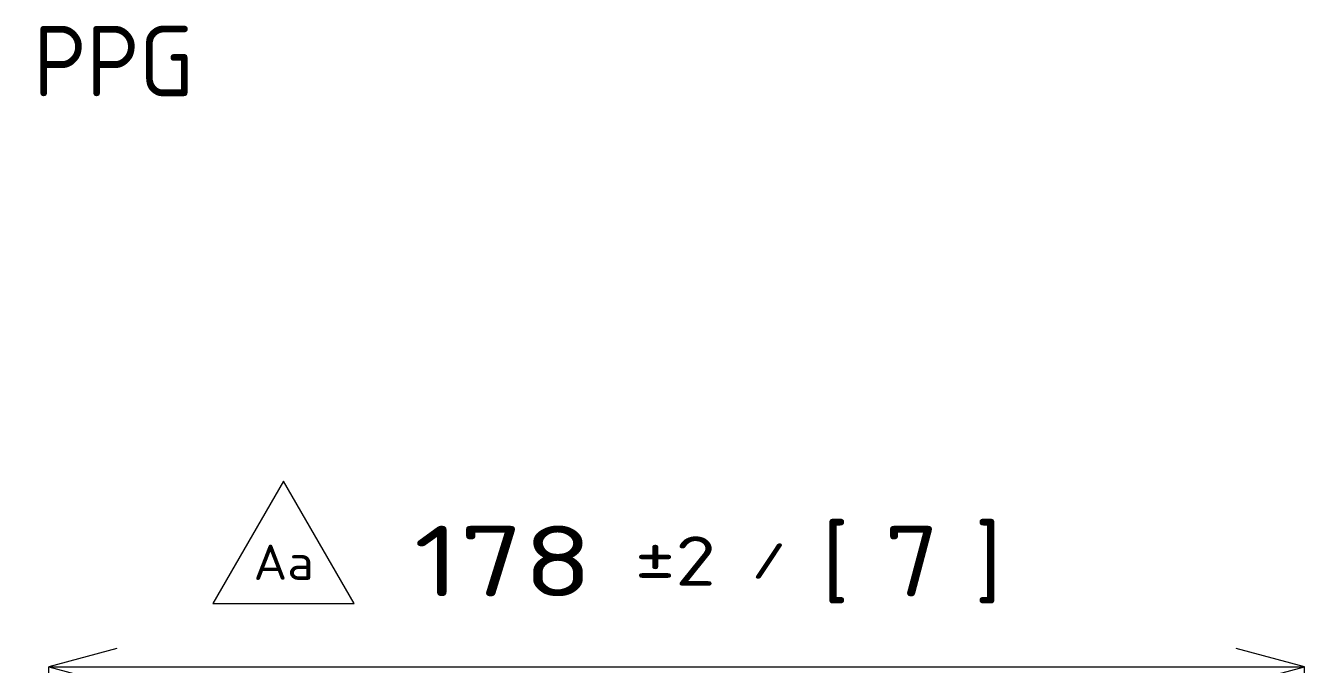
# Model space of a CAD drawing. Extents: x 23 to 417, y 3 to 294.
# Drawn here: x 52.73 to 88.99, y 189.04 to 207.14 of the extents above; entities that cross this region are included whole.
import ezdxf
from ezdxf.enums import TextEntityAlignment as Align

# ---------------------------------------------------------------- set-up
doc = ezdxf.new("R2010")
doc.units = 0
doc.layers.get('0').update_dxf_attribs({"lineweight": 13})
doc.styles.get("Standard").update_dxf_attribs({"font": 'isocp.shx'})
doc.dimstyles.get("Standard").update_dxf_attribs({"dimtxt": 2.5, "dimasz": 2.5, "dimexe": 1.25, "dimexo": 0.625, "dimtad": 1, "dimtxsty": 'Standard', "dimcen": 2.5, "dimadec": 0, "dimazin": 0, "dimtfac": 1, "dimtmove": 0, "dimatfit": 0, "dimfxl": 0, "dimarcsym": 0})

# ---------------------------------------------------------------- blocks, each defined once
blk = doc.blocks.new('*D302')
at = {"color": 230, "lineweight": 13, "transparency": 16777216}
for p, q in [((53.388, 162.679), (53.388, 188.968)), ((53.388, 188.968), (88.988, 188.968)), ((88.988, 162.679), (88.988, 188.968))]:
    blk.add_line(p, q, dxfattribs=at)
for points in [[(55.32, 189.486), (53.388, 188.968), (55.32, 188.451)], [(87.056, 188.451), (88.988, 188.968), (87.056, 189.486)]]:
    blk.add_lwpolyline(points, dxfattribs=at)
for s, height, width, p, p2 in [('178', 2, 1.44619, (63.741, 190.968), (68.803, 190.968)), ('[', 2, 1.552524, (75.304, 190.968), (76.081, 190.968)), ('7', 2, 1.412625, (77.081, 190.968), (78.634, 190.968)), (']', 2, 1.552524, (79.634, 190.968), (80.411, 190.968)), ('%%p2', 1.4, 1.254643, (70.003, 191.268), (72.304, 191.268)), ('/', 1, 1.818182, (73.304, 191.468), (74.304, 191.468))]:
    blk.add_text(s, height=height, dxfattribs=dict(at, width=width)).set_placement(p, p2, align=Align.FIT)
blk = doc.blocks.new('BLOCK4282')
at = {"color": 7, "lineweight": 13}
blk.add_lwpolyline([(-65.75, 190.31), (-45.71, 190.31), (-55.73, 207.67)], close=True, dxfattribs=at)
blk.add_text('Aa', height=5, dxfattribs=at).set_placement((-60, 193.68), (-51.46, 193.68), align=Align.FIT)
blk = doc.blocks.new('BLOCK4703')
at = {"color": 7, "lineweight": 13}
blk.add_text('      - MAKER : PPG', height=2, dxfattribs=at).set_placement((42.002, 201.772), (66.532, 201.772), align=Align.FIT)

msp = doc.modelspace()

# ---------------------------------------------------------------- block references
at = {"lineweight": 0}
msp.add_blockref('BLOCK4703', (-9.0333, 3.3566), dxfattribs=at)
at = {"lineweight": 0, "xscale": 0.2, "yscale": 0.2, "zscale": 0.2}
msp.add_blockref('BLOCK4282', (71.1932, 152.6987), dxfattribs=at)

# ---------------------------------------------------------------- dimensions: what is measured, and where the dimension line sits
at = {"color": 0, "lineweight": 0}
dim = msp.add_linear_dim(base=(88.9879, 188.9683), p1=(53.3879, 162.4787), p2=(88.9879, 162.4787), angle=0, text='<>{}{%%p2}', dimstyle='Standard', override={"dimlfac": 5, "dimtol": 0, "dimlim": 0, "dimtp": 2, "dimtm": 2}, dxfattribs=at)
dim.commit()
dim.dimension.update_dxf_attribs({"geometry": '*D302', "text_midpoint": (72.0761, 188.9683), "dimtype": 161})

doc.saveas('drawing.dxf')
